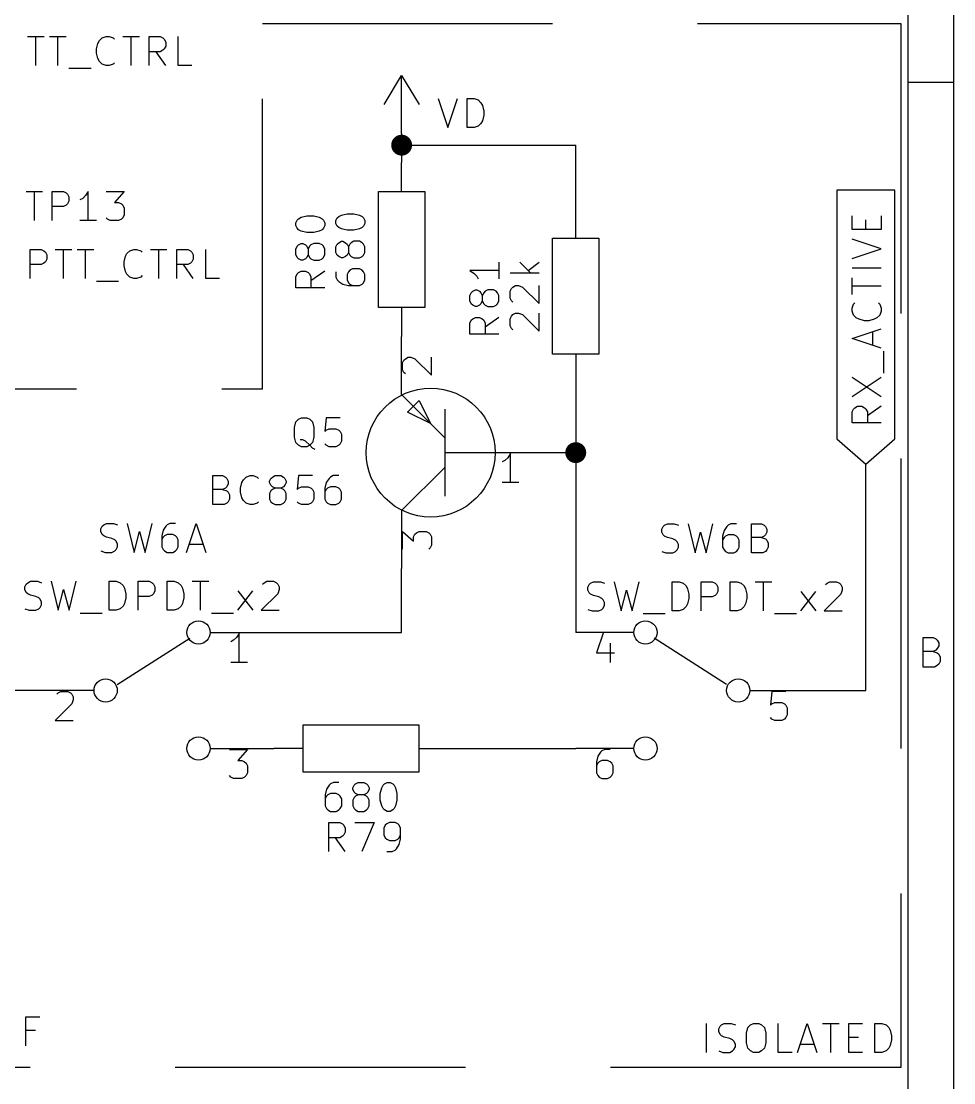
# Model space of a CAD drawing. Extents: x 0.4 to 16.1, y -11.3 to -0.4.
# Drawn here: x 14.535 to 16.141, y -4.086 to -2.256 of the extents above; entities that cross this region are included whole.
import ezdxf

# ---------------------------------------------------------------- set-up
doc = ezdxf.new("R2010")
doc.units = 0
doc.header["$MEASUREMENT"] = 0
doc.linetypes.add('DASHED', pattern=[0.75, 0.5, -0.25])
for name, color, linetype in [('BLUE3', 171, 'CONTINUOUS'), ('BROWN2', 54, 'CONTINUOUS'), ('CYAN2', 4, 'CONTINUOUS'), ('GREEN2', 3, 'CONTINUOUS'), ('RED2', 1, 'CONTINUOUS')]:
    doc.layers.add(name, color=color, linetype=linetype)

msp = doc.modelspace()

# ---------------------------------------------------------------- linework, layer by layer
at = {"layer": 'BLUE3', "linetype": 'DASHED'}
for p, q in [((14.95, -2.89), (14.95, -2.26)), ((14.95, -2.26), (16.05, -2.26)), ((16.05, -2.26), (16.05, -4.06)), ((14.13, -2.89), (14.95, -2.89)), ((16.05, -4.06), (14.13, -4.06))]:
    msp.add_line(p, q, dxfattribs=at)
at = {"layer": 'BLUE3', "linetype": 'CONTINUOUS'}
for p, q in [((15.715, -4.03387), (15.715, -3.98387)), ((15.7365, -3.99339), (15.7388, -3.98863)), ((15.7388, -3.98863), (15.7412, -3.98625)), ((15.7412, -3.98625), (15.746, -3.98387)), ((15.746, -3.98387), (15.7579, -3.98387)), ((15.7579, -3.98387), (15.765, -3.98625)), ((15.7865, -3.99101), (15.7912, -3.98625)), ((15.7912, -3.98625), (15.796, -3.98387)), ((15.796, -3.98387), (15.8055, -3.98387)), ((15.8055, -3.98387), (15.8103, -3.98625)), ((15.8103, -3.98625), (15.815, -3.99101)), ((15.8388, -4.03387), (15.8388, -3.98387)), ((15.8722, -4.03387), (15.8888, -3.98387)), ((15.8888, -3.98387), (15.9055, -4.03387)), ((15.915, -3.98387), (15.9436, -3.98387)), ((15.9293, -4.03387), (15.9293, -3.98387)), ((15.9603, -4.03387), (15.9603, -3.98387)), ((15.9603, -3.98387), (15.9841, -3.98387)), ((16.0055, -4.03387), (16.0055, -3.98387)), ((16.0055, -3.98387), (16.0174, -3.98387)), ((16.0174, -3.98387), (16.0246, -3.98625)), ((16.0246, -3.98625), (16.0293, -3.99101)), ((15.7365, -3.99815), (15.7365, -3.99339)), ((15.7388, -4.00291), (15.7365, -3.99815)), ((15.7412, -4.0053), (15.7388, -4.00291)), ((15.746, -4.00767), (15.7412, -4.0053)), ((15.7555, -4.01006), (15.746, -4.00767)), ((15.7841, -4.00053), (15.7865, -3.99101)), ((15.7841, -4.0172), (15.7841, -4.00053)), ((15.815, -3.99101), (15.8174, -4.00053)), ((15.8174, -4.00053), (15.8174, -4.0172)), ((15.9603, -4.00767), (15.9769, -4.00767)), ((16.0293, -3.99101), (16.0317, -3.99577)), ((16.0317, -3.99577), (16.0341, -4.0053)), ((16.0341, -4.0053), (16.0341, -4.01244)), ((15.7603, -4.01244), (15.7555, -4.01006)), ((15.7626, -4.01482), (15.7603, -4.01244)), ((15.765, -4.01958), (15.7626, -4.01482)), ((15.7626, -4.0291), (15.765, -4.02434)), ((15.765, -4.02434), (15.765, -4.01958)), ((15.7865, -4.02672), (15.7841, -4.0172)), ((15.8174, -4.0172), (15.815, -4.02672)), ((15.8769, -4.01958), (15.9007, -4.01958)), ((16.0317, -4.02196), (16.0293, -4.02672)), ((16.0341, -4.01244), (16.0317, -4.02196)), ((15.7365, -4.03148), (15.7436, -4.03387)), ((15.7436, -4.03387), (15.7555, -4.03387)), ((15.7555, -4.03387), (15.7603, -4.03148)), ((15.7603, -4.03148), (15.7626, -4.0291)), ((15.7912, -4.03148), (15.7865, -4.02672)), ((15.796, -4.03387), (15.7912, -4.03148)), ((15.8055, -4.03387), (15.796, -4.03387)), ((15.8103, -4.03148), (15.8055, -4.03387)), ((15.815, -4.02672), (15.8103, -4.03148)), ((15.8626, -4.03387), (15.8388, -4.03387)), ((15.9841, -4.03387), (15.9603, -4.03387)), ((16.0174, -4.03387), (16.0055, -4.03387)), ((16.0246, -4.03148), (16.0174, -4.03387)), ((16.0293, -4.02672), (16.0246, -4.03148))]:
    msp.add_line(p, q, dxfattribs=at)
at = {"layer": 'BROWN2', "linetype": 'CONTINUOUS'}
for p, q in [((14.5454, -2.28262), (14.574, -2.28262)), ((14.5597, -2.33262), (14.5597, -2.28262)), ((14.5835, -2.28262), (14.6121, -2.28262)), ((14.5978, -2.33262), (14.5978, -2.28262)), ((14.6692, -2.28976), (14.674, -2.285)), ((14.674, -2.285), (14.6811, -2.28262)), ((14.6811, -2.28262), (14.6859, -2.28262)), ((14.6859, -2.28262), (14.693, -2.285)), ((14.693, -2.285), (14.6954, -2.28738)), ((14.7097, -2.28262), (14.7382, -2.28262)), ((14.724, -2.33262), (14.724, -2.28262)), ((14.7549, -2.33262), (14.7549, -2.28262)), ((14.7549, -2.28262), (14.774, -2.28262)), ((14.774, -2.28262), (14.7787, -2.285)), ((14.7787, -2.285), (14.7811, -2.28738)), ((14.7811, -2.28738), (14.7835, -2.29214)), ((14.8049, -2.33262), (14.8049, -2.28262)), ((14.6644, -2.30405), (14.6668, -2.29452)), ((14.6644, -2.31119), (14.6644, -2.30405)), ((14.6668, -2.29452), (14.6692, -2.28976)), ((14.7811, -2.30405), (14.7787, -2.30643)), ((14.7835, -2.29928), (14.7811, -2.30405)), ((14.7835, -2.29214), (14.7835, -2.29928)), ((14.6668, -2.32071), (14.6644, -2.31119)), ((14.6692, -2.32547), (14.6668, -2.32071)), ((14.774, -2.30881), (14.7549, -2.30881)), ((14.7835, -2.33262), (14.7668, -2.30881)), ((14.7787, -2.30643), (14.774, -2.30881)), ((14.6168, -2.33738), (14.6549, -2.33738)), ((14.674, -2.33024), (14.6692, -2.32547)), ((14.6811, -2.33262), (14.674, -2.33024)), ((14.6859, -2.33262), (14.6811, -2.33262)), ((14.693, -2.33024), (14.6859, -2.33262)), ((14.6954, -2.32785), (14.693, -2.33024)), ((14.8287, -2.33262), (14.8049, -2.33262))]:
    msp.add_line(p, q, dxfattribs=at)
at = {"layer": 'CYAN2', "linetype": 'CONTINUOUS'}
for p, q in [((15.2529, -2.38969), (15.2696, -2.43969)), ((15.2696, -2.43969), (15.2862, -2.38969)), ((15.3029, -2.43969), (15.3029, -2.38969)), ((15.3029, -2.38969), (15.3148, -2.38969)), ((15.3148, -2.38969), (15.3219, -2.39207)), ((15.3219, -2.39207), (15.3267, -2.39683)), ((15.3267, -2.39683), (15.3291, -2.4016)), ((15.3291, -2.4016), (15.3315, -2.41112)), ((15.3315, -2.41112), (15.3315, -2.41826)), ((15.3267, -2.43255), (15.3219, -2.43731)), ((15.3291, -2.42779), (15.3267, -2.43255)), ((15.3315, -2.41826), (15.3291, -2.42779)), ((15.3148, -2.43969), (15.3029, -2.43969)), ((15.3219, -2.43731), (15.3148, -2.43969)), ((14.5429, -2.54975), (14.5715, -2.54975)), ((14.5572, -2.59975), (14.5572, -2.54975)), ((14.5881, -2.59975), (14.5881, -2.54975)), ((14.5881, -2.54975), (14.6072, -2.54975)), ((14.6072, -2.54975), (14.6119, -2.55213)), ((14.6119, -2.55213), (14.6143, -2.55451)), ((14.6143, -2.55451), (14.6167, -2.55928)), ((14.6167, -2.55928), (14.6167, -2.56642)), ((14.6405, -2.56166), (14.6357, -2.56404)), ((14.6453, -2.55689), (14.6405, -2.56166)), ((14.65, -2.54975), (14.6453, -2.55689)), ((14.65, -2.59975), (14.65, -2.54975)), ((14.681, -2.54975), (14.7119, -2.54975)), ((14.7119, -2.54975), (14.6953, -2.5688)), ((14.6072, -2.57594), (14.5881, -2.57594)), ((14.6119, -2.57356), (14.6072, -2.57594)), ((14.6143, -2.57118), (14.6119, -2.57356)), ((14.6167, -2.56642), (14.6143, -2.57118)), ((14.6953, -2.5688), (14.7024, -2.5688)), ((14.7024, -2.5688), (14.7072, -2.57118)), ((14.7072, -2.57118), (14.7096, -2.57356)), ((14.7096, -2.57356), (14.7119, -2.57832)), ((14.7119, -2.57832), (14.7119, -2.59023)), ((14.6834, -2.59737), (14.681, -2.59499)), ((14.6881, -2.59975), (14.6834, -2.59737)), ((14.7072, -2.59737), (14.7024, -2.59975)), ((14.7096, -2.59499), (14.7072, -2.59737)), ((14.7119, -2.59023), (14.7096, -2.59499)), ((15.01, -2.59905), (15.0124, -2.59667)), ((15.0124, -2.59667), (15.0171, -2.59428)), ((15.0171, -2.59428), (15.0267, -2.5919)), ((15.0267, -2.5919), (15.0386, -2.5919)), ((15.0386, -2.5919), (15.0481, -2.59428)), ((15.0481, -2.59428), (15.0529, -2.59667)), ((15.0529, -2.59667), (15.0552, -2.59905)), ((15.0768, -2.6), (15.0792, -2.59524)), ((15.0792, -2.59524), (15.0816, -2.59285)), ((15.0816, -2.59285), (15.0864, -2.59047)), ((15.0864, -2.59047), (15.0959, -2.58809)), ((15.0959, -2.58809), (15.1078, -2.58809)), ((15.1078, -2.58809), (15.1173, -2.59047)), ((15.1173, -2.59047), (15.1221, -2.59285)), ((15.1221, -2.59285), (15.1245, -2.59524)), ((15.1245, -2.59524), (15.1268, -2.6)), ((14.6643, -2.59975), (14.6357, -2.59975)), ((14.7024, -2.59975), (14.6881, -2.59975)), ((15.0076, -2.60381), (15.01, -2.59905)), ((15.0076, -2.60857), (15.0076, -2.60381)), ((15.01, -2.61333), (15.0076, -2.60857)), ((15.0124, -2.61571), (15.01, -2.61333)), ((15.0171, -2.61809), (15.0124, -2.61571)), ((15.0529, -2.61571), (15.0481, -2.61809)), ((15.0552, -2.61333), (15.0529, -2.61571)), ((15.0552, -2.59905), (15.0576, -2.60381)), ((15.0576, -2.60857), (15.0552, -2.61333)), ((15.0576, -2.60381), (15.0576, -2.60857)), ((15.0768, -2.60476), (15.0768, -2.6)), ((15.0792, -2.60952), (15.0768, -2.60476)), ((15.0816, -2.6119), (15.0792, -2.60952)), ((15.0864, -2.61428), (15.0816, -2.6119)), ((15.0959, -2.61667), (15.0864, -2.61428)), ((15.1078, -2.61667), (15.0959, -2.61667)), ((15.1173, -2.61428), (15.1078, -2.61667)), ((15.1221, -2.6119), (15.1173, -2.61428)), ((15.1245, -2.60952), (15.1221, -2.6119)), ((15.1268, -2.60476), (15.1245, -2.60952)), ((15.1268, -2.6), (15.1268, -2.60476)), ((15.0267, -2.62047), (15.0171, -2.61809)), ((15.0386, -2.62047), (15.0267, -2.62047)), ((15.0481, -2.61809), (15.0386, -2.62047)), ((14.55, -2.69963), (14.55, -2.64963)), ((14.55, -2.64963), (14.5691, -2.64963)), ((14.5691, -2.64963), (14.5738, -2.65201)), ((14.5738, -2.65201), (14.5762, -2.65439)), ((14.5929, -2.64963), (14.6215, -2.64963)), ((14.6072, -2.69963), (14.6072, -2.64963)), ((14.631, -2.64963), (14.6596, -2.64963)), ((14.6453, -2.69963), (14.6453, -2.64963)), ((14.7167, -2.65677), (14.7215, -2.65201)), ((14.7215, -2.65201), (14.7286, -2.64963)), ((14.7286, -2.64963), (14.7334, -2.64963)), ((14.7334, -2.64963), (14.7405, -2.65201)), ((14.7405, -2.65201), (14.7429, -2.65439)), ((14.7572, -2.64963), (14.7857, -2.64963)), ((14.7715, -2.69963), (14.7715, -2.64963)), ((14.8024, -2.69963), (14.8024, -2.64963)), ((14.8024, -2.64963), (14.8215, -2.64963)), ((14.8215, -2.64963), (14.8262, -2.65201)), ((14.8262, -2.65201), (14.8286, -2.65439)), ((14.8524, -2.69963), (14.8524, -2.64963)), ((15.0076, -2.64905), (15.01, -2.64428)), ((15.0076, -2.65857), (15.0076, -2.64905)), ((15.01, -2.64428), (15.0124, -2.6419)), ((15.0124, -2.6419), (15.0171, -2.63952)), ((15.0171, -2.63952), (15.0195, -2.63952)), ((15.0195, -2.63952), (15.0243, -2.6419)), ((15.0243, -2.6419), (15.0267, -2.64428)), ((15.0267, -2.64428), (15.029, -2.64905)), ((15.0314, -2.64428), (15.029, -2.64905)), ((15.029, -2.64905), (15.029, -2.65857)), ((15.0338, -2.6419), (15.0314, -2.64428)), ((15.0386, -2.63952), (15.0338, -2.6419)), ((15.0481, -2.63952), (15.0386, -2.63952)), ((15.0529, -2.6419), (15.0481, -2.63952)), ((15.0552, -2.64428), (15.0529, -2.6419)), ((15.0576, -2.64905), (15.0552, -2.64428)), ((15.0576, -2.65857), (15.0576, -2.64905)), ((15.0768, -2.64524), (15.0792, -2.64047)), ((15.0768, -2.65476), (15.0768, -2.64524)), ((15.0792, -2.64047), (15.0816, -2.63809)), ((15.0816, -2.63809), (15.0864, -2.63571)), ((15.0864, -2.63571), (15.0887, -2.63571)), ((15.0887, -2.63571), (15.0935, -2.63809)), ((15.0935, -2.63809), (15.0959, -2.64047)), ((15.0959, -2.64047), (15.0983, -2.64524)), ((15.1006, -2.64047), (15.0983, -2.64524)), ((15.0983, -2.64524), (15.0983, -2.65476)), ((15.103, -2.63809), (15.1006, -2.64047)), ((15.1078, -2.63571), (15.103, -2.63809)), ((15.1173, -2.63571), (15.1078, -2.63571)), ((15.1221, -2.63809), (15.1173, -2.63571)), ((15.1245, -2.64047), (15.1221, -2.63809)), ((15.1268, -2.64524), (15.1245, -2.64047)), ((15.1268, -2.65476), (15.1268, -2.64524)), ((14.5762, -2.67106), (14.5738, -2.67344)), ((14.5762, -2.65439), (14.5786, -2.65915)), ((14.5786, -2.6663), (14.5762, -2.67106)), ((14.5786, -2.65915), (14.5786, -2.6663)), ((14.7119, -2.67106), (14.7143, -2.66154)), ((14.7119, -2.6782), (14.7119, -2.67106)), ((14.7143, -2.66154), (14.7167, -2.65677)), ((14.8286, -2.67106), (14.8262, -2.67344)), ((14.8286, -2.65439), (14.831, -2.65915)), ((14.831, -2.6663), (14.8286, -2.67106)), ((14.831, -2.65915), (14.831, -2.6663)), ((15.01, -2.66333), (15.0076, -2.65857)), ((15.0124, -2.66571), (15.01, -2.66333)), ((15.0171, -2.66809), (15.0124, -2.66571)), ((15.0195, -2.66809), (15.0171, -2.66809)), ((15.0243, -2.66571), (15.0195, -2.66809)), ((15.0267, -2.66333), (15.0243, -2.66571)), ((15.029, -2.65857), (15.0267, -2.66333)), ((15.029, -2.65857), (15.0314, -2.66333)), ((15.0314, -2.66333), (15.0338, -2.66571)), ((15.0338, -2.66571), (15.0386, -2.66809)), ((15.0386, -2.66809), (15.0481, -2.66809)), ((15.0481, -2.66809), (15.0529, -2.66571)), ((15.0529, -2.66571), (15.0552, -2.66333)), ((15.0552, -2.66333), (15.0576, -2.65857)), ((15.0792, -2.65952), (15.0768, -2.65476)), ((15.0816, -2.6619), (15.0792, -2.65952)), ((15.0864, -2.66428), (15.0816, -2.6619)), ((15.0887, -2.66428), (15.0864, -2.66428)), ((15.0935, -2.6619), (15.0887, -2.66428)), ((15.0959, -2.65952), (15.0935, -2.6619)), ((15.0983, -2.65476), (15.0959, -2.65952)), ((15.0983, -2.65476), (15.1006, -2.65952)), ((15.1006, -2.65952), (15.103, -2.6619)), ((15.103, -2.6619), (15.1078, -2.66428)), ((15.1078, -2.66428), (15.1173, -2.66428)), ((15.1173, -2.66428), (15.1221, -2.6619)), ((15.1221, -2.6619), (15.1245, -2.65952)), ((15.1245, -2.65952), (15.1268, -2.65476)), ((15.3935, -2.67167), (15.4125, -2.69071)), ((15.4078, -2.68595), (15.4268, -2.67167)), ((14.5691, -2.67582), (14.55, -2.67582)), ((14.5738, -2.67344), (14.5691, -2.67582)), ((14.7143, -2.68772), (14.7119, -2.6782)), ((14.7167, -2.69248), (14.7143, -2.68772)), ((14.8215, -2.67582), (14.8024, -2.67582)), ((14.831, -2.69963), (14.8143, -2.67582)), ((14.8262, -2.67344), (14.8215, -2.67582)), ((15.01, -2.6919), (15.0124, -2.68952)), ((15.0124, -2.68952), (15.0171, -2.68714)), ((15.0171, -2.68714), (15.0243, -2.68714)), ((15.0243, -2.68714), (15.029, -2.68952)), ((15.029, -2.68952), (15.0314, -2.6919)), ((15.0576, -2.68714), (15.0338, -2.70381)), ((15.0768, -2.68809), (15.0768, -2.69762)), ((15.0983, -2.68809), (15.0959, -2.69285)), ((15.1006, -2.68571), (15.0983, -2.68809)), ((15.1054, -2.68333), (15.1006, -2.68571)), ((15.1173, -2.68333), (15.1054, -2.68333)), ((15.1221, -2.68571), (15.1173, -2.68333)), ((15.1245, -2.68809), (15.1221, -2.68571)), ((15.1268, -2.69285), (15.1245, -2.68809)), ((15.3576, -2.68619), (15.3076, -2.68619)), ((15.3076, -2.68619), (15.3148, -2.69095)), ((15.3576, -2.6719), (15.3576, -2.70047)), ((14.6643, -2.70439), (14.7024, -2.70439)), ((14.7215, -2.69725), (14.7167, -2.69248)), ((14.7286, -2.69963), (14.7215, -2.69725)), ((14.7334, -2.69963), (14.7286, -2.69963)), ((14.7405, -2.69725), (14.7334, -2.69963)), ((14.7429, -2.69487), (14.7405, -2.69725)), ((14.8762, -2.69963), (14.8524, -2.69963)), ((15.0076, -2.69667), (15.01, -2.6919)), ((15.0076, -2.71571), (15.0076, -2.69667)), ((15.0314, -2.6919), (15.0338, -2.69667)), ((15.0338, -2.69667), (15.0338, -2.71571)), ((15.0768, -2.69762), (15.0792, -2.70238)), ((15.0792, -2.70238), (15.0816, -2.70476)), ((15.0816, -2.70476), (15.0887, -2.70952)), ((15.0959, -2.69285), (15.0959, -2.70238)), ((15.0959, -2.70238), (15.0983, -2.70714)), ((15.0983, -2.70714), (15.1006, -2.70952)), ((15.1221, -2.70952), (15.1245, -2.70714)), ((15.1245, -2.70714), (15.1268, -2.70238)), ((15.1268, -2.70238), (15.1268, -2.69285)), ((15.3148, -2.69095), (15.3195, -2.69571)), ((15.3195, -2.69571), (15.3219, -2.70047)), ((15.4268, -2.69071), (15.3768, -2.69071)), ((15.0576, -2.71571), (15.0076, -2.71571)), ((15.0887, -2.70952), (15.0983, -2.7119)), ((15.0983, -2.7119), (15.1173, -2.7119)), ((15.1006, -2.70952), (15.1054, -2.7119)), ((15.1173, -2.7119), (15.1221, -2.70952)), ((15.3076, -2.72905), (15.31, -2.72428)), ((15.31, -2.72428), (15.3124, -2.7219)), ((15.3124, -2.7219), (15.3171, -2.71952)), ((15.3171, -2.71952), (15.3195, -2.71952)), ((15.3195, -2.71952), (15.3243, -2.7219)), ((15.3243, -2.7219), (15.3267, -2.72428)), ((15.3267, -2.72428), (15.329, -2.72905)), ((15.3314, -2.72428), (15.329, -2.72905)), ((15.3338, -2.7219), (15.3314, -2.72428)), ((15.3386, -2.71952), (15.3338, -2.7219)), ((15.3481, -2.71952), (15.3386, -2.71952)), ((15.3529, -2.7219), (15.3481, -2.71952)), ((15.3552, -2.72428), (15.3529, -2.7219)), ((15.3576, -2.72905), (15.3552, -2.72428)), ((15.3768, -2.72167), (15.3792, -2.7169)), ((15.3768, -2.73357), (15.3768, -2.72167)), ((15.3792, -2.7169), (15.3816, -2.71452)), ((15.3816, -2.71452), (15.3864, -2.71214)), ((15.3864, -2.71214), (15.3911, -2.71214)), ((15.3911, -2.71214), (15.3983, -2.71452)), ((15.3983, -2.71452), (15.4268, -2.74309)), ((15.4268, -2.74309), (15.4268, -2.71214)), ((15.3076, -2.73857), (15.3076, -2.72905)), ((15.31, -2.74333), (15.3076, -2.73857)), ((15.3124, -2.74571), (15.31, -2.74333)), ((15.3267, -2.74333), (15.3243, -2.74571)), ((15.329, -2.73857), (15.3267, -2.74333)), ((15.329, -2.72905), (15.329, -2.73857)), ((15.329, -2.73857), (15.3314, -2.74333)), ((15.3314, -2.74333), (15.3338, -2.74571)), ((15.3529, -2.74571), (15.3552, -2.74333)), ((15.3552, -2.74333), (15.3576, -2.73857)), ((15.3576, -2.73857), (15.3576, -2.72905)), ((15.3792, -2.73833), (15.3768, -2.73357)), ((15.3816, -2.74071), (15.3792, -2.73833)), ((15.3171, -2.74809), (15.3124, -2.74571)), ((15.3195, -2.74809), (15.3171, -2.74809)), ((15.3243, -2.74571), (15.3195, -2.74809)), ((15.3338, -2.74571), (15.3386, -2.74809)), ((15.3386, -2.74809), (15.3481, -2.74809)), ((15.3481, -2.74809), (15.3529, -2.74571)), ((15.3792, -2.76452), (15.3816, -2.76214)), ((15.3816, -2.76214), (15.3864, -2.75976)), ((15.3864, -2.75976), (15.3911, -2.75976)), ((15.3911, -2.75976), (15.3983, -2.76214)), ((15.3983, -2.76214), (15.4268, -2.79071)), ((15.4268, -2.79071), (15.4268, -2.75976)), ((15.3076, -2.77667), (15.31, -2.7719)), ((15.3076, -2.79571), (15.3076, -2.77667)), ((15.31, -2.7719), (15.3124, -2.76952)), ((15.3124, -2.76952), (15.3171, -2.76714)), ((15.3171, -2.76714), (15.3243, -2.76714)), ((15.3243, -2.76714), (15.329, -2.76952)), ((15.329, -2.76952), (15.3314, -2.7719)), ((15.3314, -2.7719), (15.3338, -2.77667)), ((15.3576, -2.76714), (15.3338, -2.78381)), ((15.3338, -2.77667), (15.3338, -2.79571)), ((15.3768, -2.76928), (15.3792, -2.76452)), ((15.3768, -2.78119), (15.3768, -2.76928)), ((15.3792, -2.78595), (15.3768, -2.78119)), ((15.3576, -2.79571), (15.3076, -2.79571)), ((15.3816, -2.78833), (15.3792, -2.78595)), ((15.0078, -2.9469), (15.0125, -2.94214)), ((15.0125, -2.94214), (15.0173, -2.93976)), ((15.0173, -2.93976), (15.0268, -2.93976)), ((15.0268, -2.93976), (15.0316, -2.94214)), ((15.0316, -2.94214), (15.0363, -2.9469)), ((15.0602, -2.93976), (15.0578, -2.96356)), ((15.084, -2.93976), (15.0602, -2.93976)), ((15.0054, -2.95642), (15.0078, -2.9469)), ((15.0054, -2.97309), (15.0054, -2.95642)), ((15.0363, -2.9469), (15.0387, -2.95642)), ((15.0387, -2.95642), (15.0387, -2.97309)), ((15.0578, -2.96356), (15.0602, -2.96119)), ((15.0602, -2.96119), (15.0649, -2.9588)), ((15.0649, -2.9588), (15.0768, -2.9588)), ((15.0768, -2.9588), (15.0816, -2.96119)), ((15.0816, -2.96119), (15.084, -2.96356)), ((15.084, -2.96356), (15.0863, -2.96833)), ((15.0078, -2.98261), (15.0054, -2.97309)), ((15.0125, -2.98737), (15.0078, -2.98261)), ((15.0197, -2.97785), (15.0149, -2.97785)), ((15.0244, -2.98023), (15.0197, -2.97785)), ((15.0316, -2.98737), (15.0244, -2.98023)), ((15.0363, -2.98261), (15.0316, -2.98737)), ((15.0387, -2.97309), (15.0363, -2.98261)), ((15.0863, -2.98023), (15.084, -2.98499)), ((15.0863, -2.96833), (15.0863, -2.98023)), ((15.0173, -2.98976), (15.0125, -2.98737)), ((15.0268, -2.98976), (15.0173, -2.98976)), ((15.0316, -2.98737), (15.0268, -2.98976)), ((15.0363, -2.99214), (15.0316, -2.98737)), ((15.0411, -2.99452), (15.0363, -2.99214)), ((15.0602, -2.98737), (15.0578, -2.98499)), ((15.0649, -2.98976), (15.0602, -2.98737)), ((15.0768, -2.98976), (15.0649, -2.98976)), ((15.0816, -2.98737), (15.0768, -2.98976)), ((15.084, -2.98499), (15.0816, -2.98737)), ((14.8649, -3.08963), (14.8649, -3.03963)), ((14.8649, -3.03963), (14.8816, -3.03963)), ((14.8816, -3.03963), (14.8863, -3.04202)), ((14.8863, -3.04202), (14.8887, -3.04439)), ((14.8887, -3.04439), (14.8911, -3.04916)), ((14.8911, -3.05392), (14.8887, -3.05868)), ((14.8911, -3.04916), (14.8911, -3.05392)), ((14.9125, -3.06106), (14.9149, -3.05154)), ((14.9149, -3.05154), (14.9173, -3.04678)), ((14.9173, -3.04678), (14.9221, -3.04202)), ((14.9221, -3.04202), (14.9292, -3.03963)), ((14.9292, -3.03963), (14.934, -3.03963)), ((14.934, -3.03963), (14.9411, -3.04202)), ((14.9411, -3.04202), (14.9435, -3.04439)), ((14.9625, -3.04916), (14.9649, -3.04439)), ((14.9625, -3.05154), (14.9625, -3.04916)), ((14.9649, -3.0563), (14.9625, -3.05154)), ((14.9649, -3.04439), (14.9673, -3.04202)), ((14.9673, -3.04202), (14.9721, -3.03963)), ((14.9721, -3.03963), (14.9816, -3.03963)), ((14.9816, -3.03963), (14.9863, -3.04202)), ((14.9863, -3.04202), (14.9887, -3.04439)), ((14.9887, -3.04439), (14.9911, -3.04916)), ((14.9911, -3.05154), (14.9887, -3.0563)), ((14.9911, -3.04916), (14.9911, -3.05154)), ((15.0125, -3.03963), (15.0102, -3.06344)), ((15.0363, -3.03963), (15.0125, -3.03963)), ((15.0602, -3.05154), (15.0578, -3.06106)), ((15.0649, -3.04439), (15.0602, -3.05154)), ((15.0673, -3.04202), (15.0649, -3.04439)), ((15.0721, -3.03963), (15.0673, -3.04202)), ((15.0816, -3.03963), (15.0721, -3.03963)), ((14.8816, -3.06344), (14.8649, -3.06344)), ((14.8863, -3.06106), (14.8816, -3.06344)), ((14.8816, -3.06344), (14.8887, -3.06582)), ((14.8887, -3.05868), (14.8863, -3.06106)), ((14.8887, -3.06582), (14.8911, -3.0682)), ((14.8911, -3.0682), (14.8935, -3.07296)), ((14.8935, -3.07296), (14.8935, -3.08011)), ((14.9125, -3.0682), (14.9125, -3.06106)), ((14.9149, -3.07773), (14.9125, -3.0682)), ((14.9649, -3.06582), (14.9625, -3.07059)), ((14.9625, -3.07059), (14.9625, -3.08011)), ((14.9673, -3.05868), (14.9649, -3.0563)), ((14.9673, -3.06344), (14.9649, -3.06582)), ((14.9721, -3.06106), (14.9673, -3.05868)), ((14.9721, -3.06106), (14.9673, -3.06344)), ((14.9816, -3.06106), (14.9721, -3.06106)), ((14.9863, -3.05868), (14.9816, -3.06106)), ((14.9863, -3.06344), (14.9816, -3.06106)), ((14.9887, -3.0563), (14.9863, -3.05868)), ((14.9887, -3.06582), (14.9863, -3.06344)), ((14.9911, -3.07059), (14.9887, -3.06582)), ((14.9911, -3.08011), (14.9911, -3.07059)), ((15.0102, -3.06344), (15.0125, -3.06106)), ((15.0125, -3.06106), (15.0173, -3.05868)), ((15.0173, -3.05868), (15.0292, -3.05868)), ((15.0292, -3.05868), (15.034, -3.06106)), ((15.034, -3.06106), (15.0363, -3.06344)), ((15.0363, -3.06344), (15.0387, -3.0682)), ((15.0387, -3.0682), (15.0387, -3.08011)), ((15.0578, -3.06106), (15.0578, -3.08011)), ((15.0602, -3.06344), (15.0578, -3.0682)), ((15.0625, -3.06106), (15.0602, -3.06344)), ((15.0673, -3.05868), (15.0625, -3.06106)), ((15.0768, -3.05868), (15.0673, -3.05868)), ((15.0816, -3.06106), (15.0768, -3.05868)), ((15.084, -3.06344), (15.0816, -3.06106)), ((15.0863, -3.0682), (15.084, -3.06344)), ((15.0863, -3.08011), (15.0863, -3.0682)), ((14.884, -3.08963), (14.8649, -3.08963)), ((14.8887, -3.08725), (14.884, -3.08963)), ((14.8911, -3.08487), (14.8887, -3.08725)), ((14.8935, -3.08011), (14.8911, -3.08487)), ((14.9173, -3.08249), (14.9149, -3.07773)), ((14.9221, -3.08725), (14.9173, -3.08249)), ((14.9292, -3.08963), (14.9221, -3.08725)), ((14.934, -3.08963), (14.9292, -3.08963)), ((14.9411, -3.08725), (14.934, -3.08963)), ((14.9435, -3.08487), (14.9411, -3.08725)), ((14.9625, -3.08011), (14.9649, -3.08487)), ((14.9649, -3.08487), (14.9673, -3.08725)), ((14.9673, -3.08725), (14.9721, -3.08963)), ((14.9721, -3.08963), (14.9816, -3.08963)), ((14.9816, -3.08963), (14.9863, -3.08725)), ((14.9863, -3.08725), (14.9887, -3.08487)), ((14.9887, -3.08487), (14.9911, -3.08011)), ((15.0125, -3.08725), (15.0102, -3.08487)), ((15.0173, -3.08963), (15.0125, -3.08725)), ((15.0292, -3.08963), (15.0173, -3.08963)), ((15.034, -3.08725), (15.0292, -3.08963)), ((15.0363, -3.08487), (15.034, -3.08725)), ((15.0387, -3.08011), (15.0363, -3.08487)), ((15.0578, -3.08011), (15.0602, -3.08487)), ((15.0602, -3.08487), (15.0625, -3.08725)), ((15.0625, -3.08725), (15.0673, -3.08963)), ((15.0673, -3.08963), (15.0768, -3.08963)), ((15.0768, -3.08963), (15.0816, -3.08725)), ((15.0816, -3.08725), (15.084, -3.08487)), ((15.084, -3.08487), (15.0863, -3.08011)), ((14.6719, -3.13148), (14.6743, -3.12671)), ((14.6743, -3.12671), (14.6767, -3.12433)), ((14.6767, -3.12433), (14.6814, -3.12195)), ((14.6814, -3.12195), (14.6933, -3.12195)), ((14.6933, -3.12195), (14.7005, -3.12433)), ((14.7171, -3.12195), (14.729, -3.17195)), ((14.7481, -3.17195), (14.76, -3.12195)), ((14.7838, -3.12671), (14.779, -3.13386)), ((14.7862, -3.12433), (14.7838, -3.12671)), ((14.7909, -3.12195), (14.7862, -3.12433)), ((14.8005, -3.12195), (14.7909, -3.12195)), ((14.8195, -3.17195), (14.8362, -3.12195)), ((14.8362, -3.12195), (14.8529, -3.17195)), ((15.6383, -3.13214), (15.6407, -3.12737)), ((15.6407, -3.12737), (15.6431, -3.125)), ((15.6431, -3.125), (15.6479, -3.12261)), ((15.6479, -3.12261), (15.6598, -3.12261)), ((15.6598, -3.12261), (15.6669, -3.125)), ((15.6836, -3.12261), (15.6955, -3.17261)), ((15.7145, -3.17261), (15.7264, -3.12261)), ((15.7502, -3.12737), (15.7455, -3.13452)), ((15.7526, -3.125), (15.7502, -3.12737)), ((15.7574, -3.12261), (15.7526, -3.125)), ((15.7669, -3.12261), (15.7574, -3.12261)), ((15.7931, -3.17261), (15.7931, -3.12261)), ((15.7931, -3.12261), (15.8098, -3.12261)), ((15.8098, -3.12261), (15.8145, -3.125)), ((15.8145, -3.125), (15.8169, -3.12737)), ((15.8169, -3.12737), (15.8193, -3.13214)), ((14.6719, -3.13624), (14.6719, -3.13148)), ((14.6743, -3.141), (14.6719, -3.13624)), ((14.6767, -3.14338), (14.6743, -3.141)), ((14.6814, -3.14576), (14.6767, -3.14338)), ((14.6909, -3.14814), (14.6814, -3.14576)), ((14.729, -3.17195), (14.7386, -3.13624)), ((14.7386, -3.13624), (14.7481, -3.17195)), ((14.779, -3.13386), (14.7767, -3.14338)), ((14.7767, -3.14338), (14.7767, -3.16243)), ((14.779, -3.14576), (14.7767, -3.15052)), ((14.7814, -3.14338), (14.779, -3.14576)), ((14.7862, -3.141), (14.7814, -3.14338)), ((14.7957, -3.141), (14.7862, -3.141)), ((14.8005, -3.14338), (14.7957, -3.141)), ((14.8029, -3.14576), (14.8005, -3.14338)), ((14.8052, -3.15052), (14.8029, -3.14576)), ((15.6383, -3.1369), (15.6383, -3.13214)), ((15.6407, -3.14166), (15.6383, -3.1369)), ((15.6431, -3.14404), (15.6407, -3.14166)), ((15.6479, -3.14642), (15.6431, -3.14404)), ((15.6574, -3.1488), (15.6479, -3.14642)), ((15.6955, -3.17261), (15.705, -3.1369)), ((15.705, -3.1369), (15.7145, -3.17261)), ((15.7455, -3.13452), (15.7431, -3.14404)), ((15.7431, -3.14404), (15.7431, -3.16309)), ((15.7455, -3.14642), (15.7431, -3.15119)), ((15.7479, -3.14404), (15.7455, -3.14642)), ((15.7526, -3.14166), (15.7479, -3.14404)), ((15.7621, -3.14166), (15.7526, -3.14166)), ((15.7669, -3.14404), (15.7621, -3.14166)), ((15.7693, -3.14642), (15.7669, -3.14404)), ((15.7717, -3.15119), (15.7693, -3.14642)), ((15.8098, -3.14642), (15.7931, -3.14642)), ((15.8145, -3.14404), (15.8098, -3.14642)), ((15.8098, -3.14642), (15.8169, -3.1488)), ((15.8169, -3.14166), (15.8145, -3.14404)), ((15.8193, -3.1369), (15.8169, -3.14166)), ((15.8193, -3.13214), (15.8193, -3.1369)), ((14.6957, -3.15052), (14.6909, -3.14814)), ((14.6981, -3.15291), (14.6957, -3.15052)), ((14.7005, -3.15767), (14.6981, -3.15291)), ((14.6981, -3.16719), (14.7005, -3.16243)), ((14.7005, -3.16243), (14.7005, -3.15767)), ((14.7767, -3.16243), (14.779, -3.16719)), ((14.8029, -3.16719), (14.8052, -3.16243)), ((14.8052, -3.16243), (14.8052, -3.15052)), ((14.8243, -3.15767), (14.8481, -3.15767)), ((15.6621, -3.15119), (15.6574, -3.1488)), ((15.6645, -3.15357), (15.6621, -3.15119)), ((15.6669, -3.15833), (15.6645, -3.15357)), ((15.6645, -3.16785), (15.6669, -3.16309)), ((15.6669, -3.16309), (15.6669, -3.15833)), ((15.7431, -3.16309), (15.7455, -3.16785)), ((15.7693, -3.16785), (15.7717, -3.16309)), ((15.7717, -3.16309), (15.7717, -3.15119)), ((15.8169, -3.1488), (15.8193, -3.15119)), ((15.8193, -3.15119), (15.8217, -3.15594)), ((15.8217, -3.16309), (15.8193, -3.16785)), ((15.8217, -3.15594), (15.8217, -3.16309)), ((14.6719, -3.16957), (14.679, -3.17195)), ((14.679, -3.17195), (14.6909, -3.17195)), ((14.6909, -3.17195), (14.6957, -3.16957)), ((14.6957, -3.16957), (14.6981, -3.16719)), ((14.779, -3.16719), (14.7814, -3.16957)), ((14.7814, -3.16957), (14.7862, -3.17195)), ((14.7862, -3.17195), (14.7957, -3.17195)), ((14.7957, -3.17195), (14.8005, -3.16957)), ((14.8005, -3.16957), (14.8029, -3.16719)), ((15.6383, -3.17023), (15.6455, -3.17261)), ((15.6455, -3.17261), (15.6574, -3.17261)), ((15.6574, -3.17261), (15.6621, -3.17023)), ((15.6621, -3.17023), (15.6645, -3.16785)), ((15.7455, -3.16785), (15.7479, -3.17023)), ((15.7479, -3.17023), (15.7526, -3.17261)), ((15.7526, -3.17261), (15.7621, -3.17261)), ((15.7621, -3.17261), (15.7669, -3.17023)), ((15.7669, -3.17023), (15.7693, -3.16785)), ((15.8121, -3.17261), (15.7931, -3.17261)), ((15.8169, -3.17023), (15.8121, -3.17261)), ((15.8193, -3.16785), (15.8169, -3.17023)), ((14.5409, -3.23135), (14.5433, -3.22659)), ((14.5409, -3.23611), (14.5409, -3.23135)), ((14.5433, -3.24088), (14.5409, -3.23611)), ((14.5433, -3.22659), (14.5457, -3.22421)), ((14.5457, -3.22421), (14.5505, -3.22183)), ((14.5505, -3.22183), (14.5624, -3.22183)), ((14.5624, -3.22183), (14.5695, -3.22421)), ((14.5862, -3.22183), (14.5981, -3.27183)), ((14.5981, -3.27183), (14.6076, -3.23611)), ((14.6076, -3.23611), (14.6171, -3.27183)), ((14.6171, -3.27183), (14.629, -3.22183)), ((14.6862, -3.27183), (14.6862, -3.22183)), ((14.6862, -3.22183), (14.6981, -3.22183)), ((14.6981, -3.22183), (14.7052, -3.22421)), ((14.7052, -3.22421), (14.71, -3.22897)), ((14.71, -3.22897), (14.7124, -3.23374)), ((14.7124, -3.23374), (14.7148, -3.24326)), ((14.7362, -3.27183), (14.7362, -3.22183)), ((14.7362, -3.22183), (14.7552, -3.22183)), ((14.7552, -3.22183), (14.76, -3.22421)), ((14.76, -3.22421), (14.7624, -3.22659)), ((14.7624, -3.22659), (14.7648, -3.23135)), ((14.7648, -3.2385), (14.7624, -3.24326)), ((14.7648, -3.23135), (14.7648, -3.2385)), ((14.7862, -3.27183), (14.7862, -3.22183)), ((14.7862, -3.22183), (14.7981, -3.22183)), ((14.7981, -3.22183), (14.8052, -3.22421)), ((14.8052, -3.22421), (14.81, -3.22897)), ((14.81, -3.22897), (14.8124, -3.23374)), ((14.8124, -3.23374), (14.8148, -3.24326)), ((14.829, -3.22183), (14.8576, -3.22183)), ((14.8433, -3.27183), (14.8433, -3.22183)), ((14.9076, -3.27183), (14.9338, -3.2385)), ((14.9076, -3.2385), (14.9338, -3.27183)), ((14.9505, -3.22659), (14.9529, -3.22421)), ((14.9529, -3.22421), (14.9576, -3.22183)), ((14.9576, -3.22183), (14.9695, -3.22183)), ((14.9695, -3.22183), (14.9743, -3.22421)), ((14.9743, -3.22421), (14.9767, -3.22659)), ((14.9767, -3.22659), (14.979, -3.23135)), ((14.979, -3.23611), (14.9767, -3.24326)), ((14.979, -3.23135), (14.979, -3.23611)), ((15.5109, -3.23214), (15.5133, -3.22737)), ((15.5109, -3.2369), (15.5109, -3.23214)), ((15.5133, -3.24166), (15.5109, -3.2369)), ((15.5133, -3.22737), (15.5157, -3.225)), ((15.5157, -3.225), (15.5205, -3.22261)), ((15.5205, -3.22261), (15.5324, -3.22261)), ((15.5324, -3.22261), (15.5395, -3.225)), ((15.5562, -3.22261), (15.5681, -3.27261)), ((15.5681, -3.27261), (15.5776, -3.2369)), ((15.5776, -3.2369), (15.5871, -3.27261)), ((15.5871, -3.27261), (15.599, -3.22261)), ((15.6562, -3.27261), (15.6562, -3.22261)), ((15.6562, -3.22261), (15.6681, -3.22261)), ((15.6681, -3.22261), (15.6752, -3.225)), ((15.6752, -3.225), (15.68, -3.22976)), ((15.68, -3.22976), (15.6824, -3.23452)), ((15.6824, -3.23452), (15.6848, -3.24404)), ((15.7062, -3.27261), (15.7062, -3.22261)), ((15.7062, -3.22261), (15.7252, -3.22261)), ((15.7252, -3.22261), (15.73, -3.225)), ((15.73, -3.225), (15.7324, -3.22737)), ((15.7324, -3.22737), (15.7348, -3.23214)), ((15.7348, -3.23214), (15.7348, -3.23928)), ((15.7562, -3.27261), (15.7562, -3.22261)), ((15.7562, -3.22261), (15.7681, -3.22261)), ((15.7681, -3.22261), (15.7752, -3.225)), ((15.7752, -3.225), (15.78, -3.22976)), ((15.78, -3.22976), (15.7824, -3.23452)), ((15.7824, -3.23452), (15.7848, -3.24404)), ((15.799, -3.22261), (15.8276, -3.22261)), ((15.8133, -3.27261), (15.8133, -3.22261)), ((15.9205, -3.22737), (15.9229, -3.225)), ((15.9229, -3.225), (15.9276, -3.22261)), ((15.9276, -3.22261), (15.9395, -3.22261)), ((15.9395, -3.22261), (15.9443, -3.225)), ((15.9443, -3.225), (15.9467, -3.22737)), ((15.9467, -3.22737), (15.949, -3.23214)), ((15.949, -3.2369), (15.9467, -3.24404)), ((15.949, -3.23214), (15.949, -3.2369)), ((14.5457, -3.24326), (14.5433, -3.24088)), ((14.5505, -3.24564), (14.5457, -3.24326)), ((14.56, -3.24802), (14.5505, -3.24564)), ((14.5648, -3.2504), (14.56, -3.24802)), ((14.5671, -3.25278), (14.5648, -3.2504)), ((14.5695, -3.25754), (14.5671, -3.25278)), ((14.7148, -3.2504), (14.7124, -3.25993)), ((14.7148, -3.24326), (14.7148, -3.2504)), ((14.7552, -3.24802), (14.7362, -3.24802)), ((14.76, -3.24564), (14.7552, -3.24802)), ((14.7624, -3.24326), (14.76, -3.24564)), ((14.8148, -3.2504), (14.8124, -3.25993)), ((14.8148, -3.24326), (14.8148, -3.2504)), ((14.9767, -3.24326), (14.9481, -3.27183)), ((15.5157, -3.24404), (15.5133, -3.24166)), ((15.5205, -3.24642), (15.5157, -3.24404)), ((15.53, -3.2488), (15.5205, -3.24642)), ((15.5348, -3.25119), (15.53, -3.2488)), ((15.5371, -3.25357), (15.5348, -3.25119)), ((15.5395, -3.25833), (15.5371, -3.25357)), ((15.6848, -3.25119), (15.6824, -3.26071)), ((15.6848, -3.24404), (15.6848, -3.25119)), ((15.7252, -3.2488), (15.7062, -3.2488)), ((15.73, -3.24642), (15.7252, -3.2488)), ((15.7324, -3.24404), (15.73, -3.24642)), ((15.7348, -3.23928), (15.7324, -3.24404)), ((15.7848, -3.25119), (15.7824, -3.26071)), ((15.7848, -3.24404), (15.7848, -3.25119)), ((15.8776, -3.27261), (15.9038, -3.23928)), ((15.8776, -3.23928), (15.9038, -3.27261)), ((15.9467, -3.24404), (15.9181, -3.27261)), ((14.5409, -3.26945), (14.5481, -3.27183)), ((14.5481, -3.27183), (14.56, -3.27183)), ((14.56, -3.27183), (14.5648, -3.26945)), ((14.5648, -3.26945), (14.5671, -3.26707)), ((14.5671, -3.26707), (14.5695, -3.26231)), ((14.5695, -3.26231), (14.5695, -3.25754)), ((14.6981, -3.27183), (14.6862, -3.27183)), ((14.7052, -3.26945), (14.6981, -3.27183)), ((14.71, -3.26469), (14.7052, -3.26945)), ((14.7124, -3.25993), (14.71, -3.26469)), ((14.7981, -3.27183), (14.7862, -3.27183)), ((14.8052, -3.26945), (14.7981, -3.27183)), ((14.81, -3.26469), (14.8052, -3.26945)), ((14.8124, -3.25993), (14.81, -3.26469)), ((14.9481, -3.27183), (14.979, -3.27183)), ((15.5109, -3.27023), (15.5181, -3.27261)), ((15.5181, -3.27261), (15.53, -3.27261)), ((15.53, -3.27261), (15.5348, -3.27023)), ((15.5348, -3.27023), (15.5371, -3.26785)), ((15.5371, -3.26785), (15.5395, -3.26309)), ((15.5395, -3.26309), (15.5395, -3.25833)), ((15.6681, -3.27261), (15.6562, -3.27261)), ((15.6752, -3.27023), (15.6681, -3.27261)), ((15.68, -3.26547), (15.6752, -3.27023)), ((15.6824, -3.26071), (15.68, -3.26547)), ((15.7681, -3.27261), (15.7562, -3.27261)), ((15.7752, -3.27023), (15.7681, -3.27261)), ((15.78, -3.26547), (15.7752, -3.27023)), ((15.7824, -3.26071), (15.78, -3.26547)), ((15.9181, -3.27261), (15.949, -3.27261)), ((14.6362, -3.27659), (14.6743, -3.27659)), ((14.8624, -3.27659), (14.9005, -3.27659)), ((15.6062, -3.27737), (15.6443, -3.27737)), ((15.8324, -3.27737), (15.8705, -3.27737)), ((15.0724, -3.5684), (15.0676, -3.57078)), ((15.0819, -3.5684), (15.0724, -3.5684)), ((15.1105, -3.57078), (15.1152, -3.5684)), ((15.1152, -3.5684), (15.1248, -3.5684)), ((15.1248, -3.5684), (15.1295, -3.57078)), ((15.1605, -3.57078), (15.1652, -3.5684)), ((15.1652, -3.5684), (15.17, -3.5684)), ((15.17, -3.5684), (15.1748, -3.57078)), ((15.0605, -3.5803), (15.0581, -3.58983)), ((15.0652, -3.57316), (15.0605, -3.5803)), ((15.0676, -3.57078), (15.0652, -3.57316)), ((15.1057, -3.57792), (15.1081, -3.57316)), ((15.1057, -3.5803), (15.1057, -3.57792)), ((15.1081, -3.58506), (15.1057, -3.5803)), ((15.1081, -3.57316), (15.1105, -3.57078)), ((15.1105, -3.58744), (15.1081, -3.58506)), ((15.1295, -3.57078), (15.1319, -3.57316)), ((15.1319, -3.58506), (15.1295, -3.58744)), ((15.1319, -3.57316), (15.1343, -3.57792)), ((15.1343, -3.5803), (15.1319, -3.58506)), ((15.1343, -3.57792), (15.1343, -3.5803)), ((15.1533, -3.58744), (15.1557, -3.57792)), ((15.1557, -3.57792), (15.1581, -3.57316)), ((15.1581, -3.57316), (15.1605, -3.57078)), ((15.1748, -3.57078), (15.1771, -3.57316)), ((15.1771, -3.57316), (15.1795, -3.57792)), ((15.1795, -3.57792), (15.1819, -3.58744)), ((15.0581, -3.58983), (15.0581, -3.60887)), ((15.0605, -3.5922), (15.0581, -3.59697)), ((15.0629, -3.58983), (15.0605, -3.5922)), ((15.0676, -3.58744), (15.0629, -3.58983)), ((15.0771, -3.58744), (15.0676, -3.58744)), ((15.0819, -3.58983), (15.0771, -3.58744)), ((15.0843, -3.5922), (15.0819, -3.58983)), ((15.0867, -3.59697), (15.0843, -3.5922)), ((15.0867, -3.60887), (15.0867, -3.59697)), ((15.1081, -3.59459), (15.1057, -3.59935)), ((15.1057, -3.59935), (15.1057, -3.60887)), ((15.1105, -3.5922), (15.1081, -3.59459)), ((15.1152, -3.58983), (15.1105, -3.58744)), ((15.1152, -3.58983), (15.1105, -3.5922)), ((15.1248, -3.58983), (15.1152, -3.58983)), ((15.1295, -3.58744), (15.1248, -3.58983)), ((15.1295, -3.5922), (15.1248, -3.58983)), ((15.1319, -3.59459), (15.1295, -3.5922)), ((15.1343, -3.59935), (15.1319, -3.59459)), ((15.1343, -3.60887), (15.1343, -3.59935)), ((15.1533, -3.59935), (15.1533, -3.58744)), ((15.1557, -3.60887), (15.1533, -3.59935)), ((15.1819, -3.59935), (15.1795, -3.60887)), ((15.1819, -3.58744), (15.1819, -3.59935)), ((15.0581, -3.60887), (15.0605, -3.61363)), ((15.0605, -3.61363), (15.0629, -3.61602)), ((15.0629, -3.61602), (15.0676, -3.6184)), ((15.0676, -3.6184), (15.0771, -3.6184)), ((15.0771, -3.6184), (15.0819, -3.61602)), ((15.0819, -3.61602), (15.0843, -3.61363)), ((15.0843, -3.61363), (15.0867, -3.60887)), ((15.1057, -3.60887), (15.1081, -3.61363)), ((15.1081, -3.61363), (15.1105, -3.61602)), ((15.1105, -3.61602), (15.1152, -3.6184)), ((15.1152, -3.6184), (15.1248, -3.6184)), ((15.1248, -3.6184), (15.1295, -3.61602)), ((15.1295, -3.61602), (15.1319, -3.61363)), ((15.1319, -3.61363), (15.1343, -3.60887)), ((15.1581, -3.61363), (15.1557, -3.60887)), ((15.1605, -3.61602), (15.1581, -3.61363)), ((15.1652, -3.6184), (15.1605, -3.61602)), ((15.17, -3.6184), (15.1652, -3.6184)), ((15.1748, -3.61602), (15.17, -3.6184)), ((15.1771, -3.61363), (15.1748, -3.61602)), ((15.1795, -3.60887), (15.1771, -3.61363)), ((15.0643, -3.68761), (15.0643, -3.63761)), ((15.0643, -3.63761), (15.0833, -3.63761)), ((15.0833, -3.63761), (15.0881, -3.64)), ((15.0881, -3.64), (15.0905, -3.64237)), ((15.1095, -3.63761), (15.1429, -3.63761)), ((15.1429, -3.63761), (15.1214, -3.68761)), ((15.1643, -3.64), (15.1619, -3.64237)), ((15.169, -3.63761), (15.1643, -3.64)), ((15.1786, -3.63761), (15.169, -3.63761)), ((15.1833, -3.64), (15.1786, -3.63761)), ((15.1857, -3.64237), (15.1833, -3.64)), ((15.0905, -3.65904), (15.0881, -3.66142)), ((15.0905, -3.64237), (15.0929, -3.64714)), ((15.0929, -3.65428), (15.0905, -3.65904)), ((15.0929, -3.64714), (15.0929, -3.65428)), ((15.1619, -3.64237), (15.1595, -3.64714)), ((15.1595, -3.64714), (15.1595, -3.65904)), ((15.1595, -3.65904), (15.1619, -3.6638)), ((15.1881, -3.64714), (15.1857, -3.64237)), ((15.1857, -3.6638), (15.1881, -3.65904)), ((15.1881, -3.66619), (15.1881, -3.64714)), ((15.0833, -3.6638), (15.0643, -3.6638)), ((15.0929, -3.68761), (15.0762, -3.6638)), ((15.0881, -3.66142), (15.0833, -3.6638)), ((15.1619, -3.6638), (15.1643, -3.66619)), ((15.1643, -3.66619), (15.169, -3.66857)), ((15.169, -3.66857), (15.1786, -3.66857)), ((15.1786, -3.66857), (15.1833, -3.66619)), ((15.1809, -3.68285), (15.1857, -3.67571)), ((15.1833, -3.66619), (15.1857, -3.6638)), ((15.1857, -3.67571), (15.1881, -3.66619)), ((15.1643, -3.68761), (15.1738, -3.68761)), ((15.1738, -3.68761), (15.1786, -3.68523)), ((15.1786, -3.68523), (15.1809, -3.68285)), ((14.5426, -4.02261), (14.5426, -3.97261)), ((14.5426, -3.97261), (14.5665, -3.97261)), ((14.5593, -3.99642), (14.5426, -3.99642))]:
    msp.add_line(p, q, dxfattribs=at)
at = {"layer": 'GREEN2', "linetype": 'CONTINUOUS'}
for p, q in [((15.19, -2.45), (15.19, -2.47)), ((15.19, -2.47), (15.49, -2.47)), ((15.19, -2.47), (15.19, -2.5)), ((15.49, -2.58), (15.49, -2.47)), ((15.49, -2.88), (15.49, -3)), ((15.49, -3), (15.49, -3.31)), ((15.99, -3.41), (15.99, -3.02)), ((15.19, -3.31), (15.19, -3.2)), ((14.96, -3.31), (15.19, -3.31)), ((14.56, -3.41), (14.51, -3.41)), ((15.89, -3.41), (15.99, -3.41)), ((14.96, -3.51), (14.97, -3.51)), ((15.27, -3.51), (15.49, -3.51))]:
    msp.add_line(p, q, dxfattribs=at)
at = {"layer": 'GREEN2', "const_width": 0.018}
for points in [[(15.181, -2.47, 1), (15.199, -2.47, 1)], [(15.481, -3, 1), (15.499, -3, 1)]]:
    msp.add_lwpolyline(points, format="xyb", close=True, dxfattribs=at)
at = {"layer": 'RED2', "linetype": 'CONTINUOUS'}
for p, q in [((16.1413, -11.2993), (16.1413, -0.393701)), ((16.0626, -11.2206), (16.0626, -0.472441)), ((15.16, -2.4), (15.19, -2.35)), ((15.19, -2.45), (15.19, -2.35)), ((15.19, -2.35), (15.22, -2.4)), ((16.1413, -2.3622), (16.0626, -2.3622)), ((15.19, -2.55), (15.19, -2.5)), ((15.15, -2.75), (15.15, -2.55)), ((15.15, -2.55), (15.23, -2.55)), ((15.23, -2.55), (15.23, -2.75)), ((15.99, -2.54766), (15.94, -2.54766)), ((15.94, -2.54766), (15.94, -2.97625)), ((16.04, -2.54766), (15.99, -2.54766)), ((16.04, -2.97625), (16.04, -2.54766)), ((15.49, -2.63), (15.49, -2.58)), ((15.9662, -2.61538), (15.9662, -2.59157)), ((16.0162, -2.59157), (16.0162, -2.61538)), ((16.0162, -2.61538), (15.9662, -2.61538)), ((15.99, -2.61538), (15.99, -2.59872)), ((15.45, -2.83), (15.45, -2.63)), ((15.45, -2.63), (15.53, -2.63)), ((15.53, -2.63), (15.53, -2.83)), ((16.0162, -2.64872), (15.9662, -2.63205)), ((15.9662, -2.66538), (16.0162, -2.64872)), ((16.0162, -2.68205), (15.9662, -2.68205)), ((15.9662, -2.72729), (15.9662, -2.69872)), ((16.0162, -2.713), (15.9662, -2.713)), ((15.9662, -2.75109), (15.9686, -2.74395)), ((15.9686, -2.74395), (15.971, -2.74157)), ((16.0114, -2.74157), (16.0138, -2.74395)), ((16.0138, -2.74395), (16.0162, -2.75109)), ((15.23, -2.75), (15.15, -2.75)), ((15.19, -2.75), (15.19, -2.8)), ((15.9662, -2.75586), (15.9662, -2.75109)), ((15.9686, -2.763), (15.9662, -2.75586)), ((15.9733, -2.76776), (15.9686, -2.763)), ((16.0138, -2.763), (16.009, -2.76776)), ((16.0162, -2.75586), (16.0138, -2.763)), ((16.0162, -2.75109), (16.0162, -2.75586)), ((15.9781, -2.77015), (15.9733, -2.76776)), ((15.9876, -2.77252), (15.9781, -2.77015)), ((15.9948, -2.77252), (15.9876, -2.77252)), ((16.0043, -2.77015), (15.9948, -2.77252)), ((16.009, -2.76776), (16.0043, -2.77015)), ((15.9662, -2.80348), (16.0162, -2.78681)), ((16.0019, -2.81538), (16.0019, -2.79157)), ((15.19, -2.9), (15.19, -2.8)), ((16.0162, -2.82015), (15.9662, -2.80348)), ((15.1964, -2.83809), (15.2011, -2.83571)), ((15.2011, -2.83571), (15.2059, -2.83571)), ((15.2059, -2.83571), (15.213, -2.83809)), ((15.2416, -2.86667), (15.2416, -2.83571)), ((15.53, -2.83), (15.45, -2.83)), ((15.49, -2.83), (15.49, -2.88)), ((16.021, -2.863), (16.021, -2.82491)), ((15.1916, -2.84524), (15.194, -2.84047)), ((15.1916, -2.85714), (15.1916, -2.84524)), ((15.194, -2.84047), (15.1964, -2.83809)), ((15.213, -2.83809), (15.2416, -2.86667)), ((15.194, -2.8619), (15.1916, -2.85714)), ((15.1964, -2.86428), (15.194, -2.8619)), ((15.9662, -2.90348), (16.0162, -2.87015)), ((15.9662, -2.87015), (16.0162, -2.90348)), ((15.265, -2.975), (15.19, -2.9)), ((15.2, -2.93), (15.22, -2.91)), ((15.22, -2.91), (15.24, -2.95)), ((15.265, -3.075), (15.265, -2.925)), ((15.9662, -2.92967), (15.9686, -2.92491)), ((15.9686, -2.92491), (15.971, -2.92252)), ((15.971, -2.92252), (15.9757, -2.92015)), ((15.9757, -2.92015), (15.9829, -2.92015)), ((15.9829, -2.92015), (15.9876, -2.92252)), ((15.9876, -2.92252), (15.99, -2.92491)), ((15.99, -2.92491), (15.9924, -2.92967)), ((16.0162, -2.92015), (15.9924, -2.93681)), ((15.24, -2.95), (15.2, -2.93)), ((15.9662, -2.94872), (15.9662, -2.92967)), ((15.9924, -2.92967), (15.9924, -2.94872)), ((16.0162, -2.94872), (15.9662, -2.94872)), ((15.94, -2.97625), (15.99, -3.02)), ((15.99, -3.02), (16.04, -2.97625)), ((15.265, -3), (15.49, -3)), ((15.368, -3.01352), (15.3632, -3.0159)), ((15.3727, -3.00876), (15.368, -3.01352)), ((15.3775, -3.00162), (15.3727, -3.00876)), ((15.3775, -3.05162), (15.3775, -3.00162)), ((15.265, -3.025), (15.19, -3.1)), ((15.3918, -3.05162), (15.3632, -3.05162)), ((15.19, -3.1), (15.19, -3.2)), ((15.1916, -3.16667), (15.1916, -3.13571)), ((15.1916, -3.13571), (15.2107, -3.15238)), ((15.2107, -3.14524), (15.213, -3.14047)), ((15.2107, -3.15238), (15.2107, -3.14524)), ((15.213, -3.14047), (15.2154, -3.13809)), ((15.2154, -3.13809), (15.2202, -3.13571)), ((15.2202, -3.13571), (15.2321, -3.13571)), ((15.2321, -3.13571), (15.2369, -3.13809)), ((15.2369, -3.13809), (15.2392, -3.14047)), ((15.2392, -3.14047), (15.2416, -3.14524)), ((15.2416, -3.14524), (15.2416, -3.15952)), ((15.2392, -3.16428), (15.2369, -3.16667)), ((15.2416, -3.15952), (15.2392, -3.16428)), ((14.86, -3.31), (14.96, -3.31)), ((14.91, -3.31162), (14.9052, -3.31876)), ((14.91, -3.36162), (14.91, -3.31162)), ((15.59, -3.31), (15.49, -3.31)), ((15.5376, -3.30924), (15.5257, -3.34495)), ((14.7, -3.4), (14.825, -3.32)), ((14.9005, -3.32352), (14.8957, -3.3259)), ((14.9052, -3.31876), (14.9005, -3.32352)), ((15.5495, -3.32828), (15.5495, -3.36162)), ((15.75, -3.4), (15.625, -3.32)), ((16.0885, -3.36961), (16.0885, -3.31843)), ((16.0885, -3.31843), (16.1056, -3.31843)), ((16.1056, -3.31843), (16.1105, -3.32087)), ((16.1105, -3.32087), (16.1129, -3.3233)), ((16.1129, -3.3233), (16.1153, -3.32818)), ((16.1153, -3.32818), (16.1153, -3.33305)), ((15.5257, -3.34495), (15.5567, -3.34495)), ((16.1056, -3.3428), (16.0885, -3.3428)), ((16.1105, -3.34036), (16.1056, -3.3428)), ((16.1056, -3.3428), (16.1129, -3.34524)), ((16.1129, -3.33793), (16.1105, -3.34036)), ((16.1153, -3.33305), (16.1129, -3.33793)), ((16.1129, -3.34524), (16.1153, -3.34767)), ((16.1153, -3.34767), (16.1178, -3.35255)), ((14.9243, -3.36162), (14.8957, -3.36162)), ((16.1129, -3.36717), (16.108, -3.36961)), ((16.1153, -3.36473), (16.1129, -3.36717)), ((16.1178, -3.35986), (16.1153, -3.36473)), ((16.1178, -3.35255), (16.1178, -3.35986)), ((16.108, -3.36961), (16.0885, -3.36961)), ((14.66, -3.41), (14.56, -3.41)), ((14.5957, -3.41638), (14.5981, -3.414)), ((14.5981, -3.414), (14.6029, -3.41162)), ((14.6029, -3.41162), (14.6148, -3.41162)), ((14.6148, -3.41162), (14.6195, -3.414)), ((14.6195, -3.414), (14.6219, -3.41638)), ((14.6219, -3.41638), (14.6243, -3.42114)), ((14.6243, -3.42114), (14.6243, -3.4259)), ((15.79, -3.41), (15.89, -3.41)), ((15.8281, -3.41162), (15.8257, -3.43543)), ((15.8519, -3.41162), (15.8281, -3.41162)), ((14.6219, -3.43305), (14.5933, -3.46162)), ((14.6243, -3.4259), (14.6219, -3.43305)), ((15.8257, -3.43543), (15.8281, -3.43305)), ((15.8281, -3.43305), (15.8329, -3.43067)), ((15.8329, -3.43067), (15.8448, -3.43067)), ((15.8448, -3.43067), (15.8495, -3.43305)), ((15.8495, -3.43305), (15.8519, -3.43543)), ((15.8519, -3.43543), (15.8543, -3.44019)), ((15.8543, -3.44019), (15.8543, -3.45209)), ((15.8281, -3.45924), (15.8257, -3.45685)), ((15.8519, -3.45685), (15.8495, -3.45924)), ((15.8543, -3.45209), (15.8519, -3.45685)), ((14.5933, -3.46162), (14.6243, -3.46162)), ((15.02, -3.47), (15.02, -3.55)), ((15.22, -3.47), (15.02, -3.47)), ((15.22, -3.55), (15.22, -3.47)), ((15.8329, -3.46162), (15.8281, -3.45924)), ((15.8448, -3.46162), (15.8329, -3.46162)), ((15.8495, -3.45924), (15.8448, -3.46162)), ((14.86, -3.51), (14.96, -3.51)), ((14.8933, -3.51162), (14.9243, -3.51162)), ((14.9243, -3.51162), (14.9076, -3.53067)), ((15.02, -3.51), (14.97, -3.51)), ((15.22, -3.51), (15.27, -3.51)), ((15.59, -3.51), (15.49, -3.51)), ((15.54, -3.51162), (15.5352, -3.514)), ((15.5495, -3.51162), (15.54, -3.51162)), ((14.9076, -3.53067), (14.9148, -3.53067)), ((14.9148, -3.53067), (14.9195, -3.53305)), ((15.5281, -3.52352), (15.5257, -3.53305)), ((15.5329, -3.51638), (15.5281, -3.52352)), ((15.5352, -3.53067), (15.5305, -3.53305)), ((15.5352, -3.514), (15.5329, -3.51638)), ((15.5448, -3.53067), (15.5352, -3.53067)), ((15.5495, -3.53305), (15.5448, -3.53067)), ((14.9195, -3.53305), (14.9219, -3.53543)), ((14.9219, -3.53543), (14.9243, -3.54019)), ((14.9243, -3.54019), (14.9243, -3.55209)), ((15.02, -3.55), (15.22, -3.55)), ((15.5257, -3.53305), (15.5257, -3.55209)), ((15.5281, -3.53543), (15.5257, -3.54019)), ((15.5305, -3.53305), (15.5281, -3.53543)), ((15.5519, -3.53543), (15.5495, -3.53305)), ((15.5543, -3.54019), (15.5519, -3.53543)), ((15.5543, -3.55209), (15.5543, -3.54019)), ((14.8957, -3.55924), (14.8933, -3.55685)), ((14.9005, -3.56162), (14.8957, -3.55924)), ((14.9148, -3.56162), (14.9005, -3.56162)), ((14.9195, -3.55924), (14.9148, -3.56162)), ((14.9219, -3.55685), (14.9195, -3.55924)), ((14.9243, -3.55209), (14.9219, -3.55685)), ((15.5257, -3.55209), (15.5281, -3.55685)), ((15.5281, -3.55685), (15.5305, -3.55924)), ((15.5305, -3.55924), (15.5352, -3.56162)), ((15.5352, -3.56162), (15.5448, -3.56162)), ((15.5448, -3.56162), (15.5495, -3.55924)), ((15.5495, -3.55924), (15.5519, -3.55685)), ((15.5519, -3.55685), (15.5543, -3.55209))]:
    msp.add_line(p, q, dxfattribs=at)
at = {"layer": 'RED2'}
for centre, radius in [((15.24, -3), 0.111), ((14.84, -3.31), 0.02), ((15.61, -3.31), 0.02), ((14.68, -3.41), 0.02), ((15.77, -3.41), 0.02), ((14.84, -3.51), 0.02), ((15.61, -3.51), 0.02)]:
    msp.add_circle(centre, radius, dxfattribs=at)

doc.saveas('drawing.dxf')
